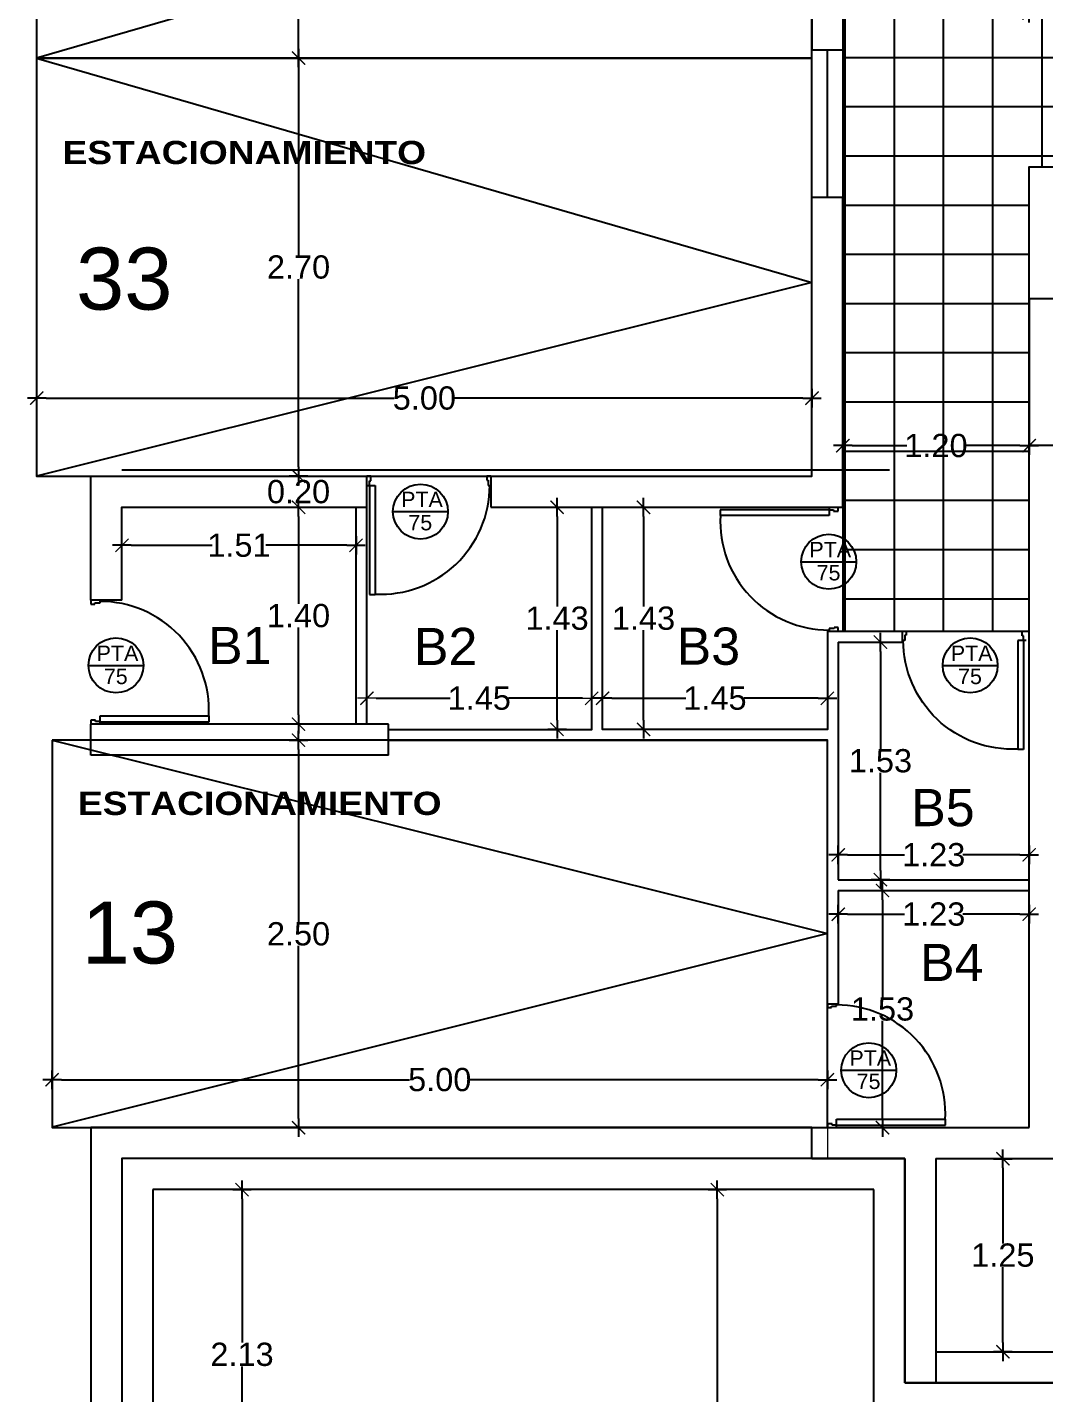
# Model space of a CAD drawing. Header units: millimetres. Extents: x 1217 to 2428, y 234 to 644.
# Drawn here: x 2358.17 to 2364.73, y 285.15 to 293.96 of the extents above; entities that cross this region are included whole.
import ezdxf

# ---------------------------------------------------------------- set-up
doc = ezdxf.new("R2010")
doc.units = ezdxf.units.MM
doc.layers.get('0').update_dxf_attribs({"lineweight": 5})
for name, color, linetype in [('0.1', 251, 'Continuous'), ('0.3', 6, 'Continuous'), ('A-DOORSYM', 1, 'Continuous'), ('COTAS', 252, 'Continuous'), ('COTAS INTERIORES', 3, 'Continuous'), ('hoja puerta', 2, 'Continuous'), ('Muebles', 8, 'Continuous'), ('MURO', 5, 'Continuous'), ('muros', 7, 'Continuous'), ('Pavimento', 8, 'Continuous'), ('SIMBOLOS', 2, 'Continuous'), ('Texto', 1, 'Continuous'), ('Textos', 2, 'Continuous')]:
    doc.layers.add(name, color=color, linetype=linetype)
doc.styles.add('DIM000', font='')
doc.styles.add('INTERARQ', font='arial.ttf')
doc.styles.add('ROMANS', font='arial.ttf', dxfattribs={"height": 22.5})
doc.styles.get("Standard").update_dxf_attribs({"font": 'arial.ttf'})
doc.styles.get('DIM000').set_extended_font_data('Arial Black')
doc.dimstyles.new('ESCALA_1-50', dxfattribs={"dimtxt": 0.15, "dimasz": 0.06, "dimexe": 0.18, "dimexo": 0.0625, "dimgap": 0, "dimtad": 0, "dimtih": 1, "dimtoh": 1, "dimzin": 0, "dimdsep": 46, "dimtxsty": 'INTERARQ', "dimblk": 'DIMTICK', "dimcen": 0, "dimse1": 1, "dimse2": 1, "dimclrd": 256, "dimclre": 1, "dimclrt": 2, "dimadec": 0, "dimazin": 0, "dimtfac": 4.5, "dimtofl": 0, "dimtmove": 2, "dimatfit": 3, "dimldrblk": 'DIMTICK', "dimfxl": 1, "dimtolj": 1, "dimtzin": 0, "dimarcsym": 0})

# ---------------------------------------------------------------- blocks, each defined once
blk = doc.blocks.new('Simple-A ras - 095 x 202mm_1-19-10_54')
at = {"layer": 'A-DOORSYM'}
blk.add_arc((0.368, 0.035), 0.834, 87.0334, 180, dxfattribs=at)
at = {"layer": 'hoja puerta'}
for p, q in [((0.411, 0.035), (0.411, 0.87)), ((0.456, 0.87), (0.411, 0.87)), ((0.456, 0.035), (0.456, 0.87)), ((-0.455, 0.035), (-0.475, 0.035)), ((-0.455, -0.004), (-0.455, 0.035)), ((0.456, 0.035), (0.411, 0.035)), ((0.455, 0.001), (0.445, 0.001)), ((0.445, 0.001), (0.445, -0.035)), ((0.455, 0.035), (0.455, 0.001)), ((0.475, 0.035), (0.455, 0.035)), ((-0.475, -0.035), (-0.445, -0.035)), ((-0.445, -0.004), (-0.455, -0.004)), ((-0.445, -0.035), (-0.445, -0.004)), ((0.445, -0.035), (0.475, -0.035))]:
    blk.add_line(p, q, dxfattribs=at)
blk = doc.blocks.new('DIMTICK')
at = {"color": 1}
for p, q in [((-1, 0), (1, 0)), ((0, 1), (0, -1))]:
    blk.add_line(p, q, dxfattribs=at)
at = {"color": 3, "const_width": 0.141}
blk.add_lwpolyline([(0.71, 0.71), (-0.71, -0.71)], dxfattribs=at)
blk = doc.blocks.new('*D973')
at = {"layer": 'COTAS INTERIORES', "lineweight": -2, "ltscale": 3, "transparency": 16777216}
for p, q in [((2358.2934, 294.4893), (2360.5387, 294.4893)), ((2363.1732, 294.4893), (2360.9279, 294.4893))]:
    blk.add_line(p, q, dxfattribs=at)
at = {"layer": 'Defpoints', "color": 0, "ltscale": 3, "transparency": 16777216}
for p in [(2363.2332, 294.4893), (2358.2334, 293.7669, 0), (2363.2332, 293.7669, 0)]:
    blk.add_point(p, dxfattribs=at)
at = {"layer": 'COTAS INTERIORES', "lineweight": -2, "ltscale": 3, "transparency": 16777216, "xscale": 0.06, "yscale": 0.06, "zscale": 0.06, "rotation": 180}
blk.add_blockref('DIMTICK', (2358.2334, 294.4893), dxfattribs=at)
at = {"layer": 'COTAS INTERIORES', "lineweight": -2, "ltscale": 3, "transparency": 16777216, "xscale": 0.06, "yscale": 0.06, "zscale": 0.06}
blk.add_blockref('DIMTICK', (2363.2332, 294.4893), dxfattribs=at)
at = {"layer": 'COTAS INTERIORES', "color": 2, "ltscale": 3, "transparency": 16777216, "insert": (2360.7333, 294.4893), "char_height": 0.15, "attachment_point": 5, "style": 'INTERARQ'}
blk.add_mtext('\\A1;5.00', dxfattribs=at)
blk = doc.blocks.new('*D856')
at = {"layer": 'COTAS INTERIORES', "lineweight": -2, "ltscale": 3, "transparency": 16777216}
for p, q in [((2359.9225, 293.7069), (2359.9225, 292.4941)), ((2359.9225, 291.1282), (2359.9225, 292.341))]:
    blk.add_line(p, q, dxfattribs=at)
at = {"layer": 'Defpoints', "color": 0, "ltscale": 3, "transparency": 16777216}
for p in [(2360.4219, 293.7669, 0), (2359.9225, 291.0682), (2360.4219, 291.0682, 0)]:
    blk.add_point(p, dxfattribs=at)
at = {"layer": 'COTAS INTERIORES', "lineweight": -2, "ltscale": 3, "transparency": 16777216, "xscale": 0.06, "yscale": 0.06, "zscale": 0.06}
for p, rotation in [((2359.9225, 293.7669), 90), ((2359.9225, 291.0682), 270)]:
    blk.add_blockref('DIMTICK', p, dxfattribs=dict(at, rotation=rotation))
at = {"layer": 'COTAS INTERIORES', "color": 2, "ltscale": 3, "transparency": 16777216, "insert": (2359.9225, 292.4176), "char_height": 0.15, "attachment_point": 5, "style": 'INTERARQ'}
blk.add_mtext('\\A1;2.70', dxfattribs=at)
blk = doc.blocks.new('*D977')
at = {"layer": 'COTAS INTERIORES', "lineweight": -2, "ltscale": 3, "transparency": 16777216}
for p, q in [((2363.4927, 291.2658), (2363.8461, 291.2658)), ((2364.5746, 291.2658), (2364.2211, 291.2658))]:
    blk.add_line(p, q, dxfattribs=at)
at = {"layer": 'Defpoints', "color": 0, "ltscale": 3, "transparency": 16777216}
for p in [(2364.6346, 291.2658), (2363.4327, 290.8682, 0), (2364.6346, 290.8429, 0)]:
    blk.add_point(p, dxfattribs=at)
at = {"layer": 'COTAS INTERIORES', "lineweight": -2, "ltscale": 3, "transparency": 16777216, "xscale": 0.06, "yscale": 0.06, "zscale": 0.06, "rotation": 180}
blk.add_blockref('DIMTICK', (2363.4327, 291.2658), dxfattribs=at)
at = {"layer": 'COTAS INTERIORES', "lineweight": -2, "ltscale": 3, "transparency": 16777216, "xscale": 0.06, "yscale": 0.06, "zscale": 0.06}
blk.add_blockref('DIMTICK', (2364.6346, 291.2658), dxfattribs=at)
at = {"layer": 'COTAS INTERIORES', "color": 2, "ltscale": 3, "transparency": 16777216, "insert": (2364.0336, 291.2658), "char_height": 0.15, "attachment_point": 5, "style": 'INTERARQ'}
blk.add_mtext('\\A1;1.20', dxfattribs=at)
blk = doc.blocks.new('*D859')
at = {"layer": 'COTAS INTERIORES', "lineweight": -2, "ltscale": 3, "transparency": 16777216}
for p, q in [((2359.9225, 289.3053), (2359.9225, 288.1919)), ((2359.9225, 286.9253), (2359.9225, 288.0387))]:
    blk.add_line(p, q, dxfattribs=at)
at = {"layer": 'Defpoints', "color": 0, "ltscale": 3, "transparency": 16777216}
for p in [(2360.5028, 289.3653, 0), (2359.9225, 286.8653), (2360.5217, 286.8653, 0)]:
    blk.add_point(p, dxfattribs=at)
at = {"layer": 'COTAS INTERIORES', "lineweight": -2, "ltscale": 3, "transparency": 16777216, "xscale": 0.06, "yscale": 0.06, "zscale": 0.06}
for p, rotation in [((2359.9225, 289.3653), 90), ((2359.9225, 286.8653), 270)]:
    blk.add_blockref('DIMTICK', p, dxfattribs=dict(at, rotation=rotation))
at = {"layer": 'COTAS INTERIORES', "color": 2, "ltscale": 3, "transparency": 16777216, "insert": (2359.9225, 288.1153), "char_height": 0.15, "attachment_point": 5, "style": 'INTERARQ'}
blk.add_mtext('\\A1;2.50', dxfattribs=at)
blk = doc.blocks.new('*D980')
at = {"layer": 'COTAS INTERIORES', "lineweight": -2, "ltscale": 3, "transparency": 16777216}
for p, q in [((2358.3932, 287.1748), (2360.6387, 287.1748)), ((2363.2732, 287.1748), (2361.0278, 287.1748))]:
    blk.add_line(p, q, dxfattribs=at)
at = {"layer": 'Defpoints', "color": 0, "ltscale": 3, "transparency": 16777216}
for p in [(2363.3332, 287.1748), (2363.3332, 286.878, 0), (2358.3332, 286.8653, 0)]:
    blk.add_point(p, dxfattribs=at)
at = {"layer": 'COTAS INTERIORES', "lineweight": -2, "ltscale": 3, "transparency": 16777216, "xscale": 0.06, "yscale": 0.06, "zscale": 0.06, "rotation": 180}
blk.add_blockref('DIMTICK', (2358.3332, 287.1748), dxfattribs=at)
at = {"layer": 'COTAS INTERIORES', "lineweight": -2, "ltscale": 3, "transparency": 16777216, "xscale": 0.06, "yscale": 0.06, "zscale": 0.06}
blk.add_blockref('DIMTICK', (2363.3332, 287.1748), dxfattribs=at)
at = {"layer": 'COTAS INTERIORES', "color": 2, "ltscale": 3, "transparency": 16777216, "insert": (2360.8332, 287.1748), "char_height": 0.15, "attachment_point": 5, "style": 'INTERARQ'}
blk.add_mtext('\\A1;5.00', dxfattribs=at)
blk = doc.blocks.new('*D874')
at = {"layer": 'COTAS INTERIORES', "lineweight": -2, "ltscale": 3, "transparency": 16777216}
for p, q in [((2359.9225, 296.4057, 0), (2359.9225, 295.1929, 0)), ((2359.9225, 293.8269, 0), (2359.9225, 295.0397, 0))]:
    blk.add_line(p, q, dxfattribs=at)
at = {"layer": 'Defpoints', "color": 0, "ltscale": 3, "transparency": 16777216}
for p in [(2360.4219, 296.4657, 0), (2359.9225, 293.7669, 0), (2360.4219, 293.7669, 0)]:
    blk.add_point(p, dxfattribs=at)
at = {"layer": 'COTAS INTERIORES', "lineweight": -2, "ltscale": 3, "transparency": 16777216, "xscale": 0.06, "yscale": 0.06, "zscale": 0.06}
for p, rotation in [((2359.9225, 296.4657, 0), 90), ((2359.9225, 293.7669, 0), 270)]:
    blk.add_blockref('DIMTICK', p, dxfattribs=dict(at, rotation=rotation))
at = {"layer": 'COTAS INTERIORES', "color": 2, "ltscale": 3, "transparency": 16777216, "insert": (2359.9225, 295.1163, 0), "char_height": 0.15, "attachment_point": 5, "style": 'INTERARQ'}
blk.add_mtext('\\A1;2.70', dxfattribs=at)
blk = doc.blocks.new('*D996')
at = {"layer": 'COTAS INTERIORES', "lineweight": -2, "ltscale": 3, "transparency": 16777216}
for p, q in [((2358.8437, 290.6227), (2359.3652, 290.6227)), ((2360.2332, 290.6227), (2359.7117, 290.6227))]:
    blk.add_line(p, q, dxfattribs=at)
at = {"layer": 'Defpoints', "color": 0, "ltscale": 3, "transparency": 16777216}
for p in [(2358.7837, 290.7414, 0), (2360.2932, 290.7414, 0), (2360.2932, 290.6227)]:
    blk.add_point(p, dxfattribs=at)
at = {"layer": 'COTAS INTERIORES', "lineweight": -2, "ltscale": 3, "transparency": 16777216, "xscale": 0.06, "yscale": 0.06, "zscale": 0.06, "rotation": 180}
blk.add_blockref('DIMTICK', (2358.7837, 290.6227), dxfattribs=at)
at = {"layer": 'COTAS INTERIORES', "lineweight": -2, "ltscale": 3, "transparency": 16777216, "xscale": 0.06, "yscale": 0.06, "zscale": 0.06}
blk.add_blockref('DIMTICK', (2360.2932, 290.6227), dxfattribs=at)
at = {"layer": 'COTAS INTERIORES', "color": 2, "ltscale": 3, "transparency": 16777216, "insert": (2359.5384, 290.6227), "char_height": 0.15, "attachment_point": 5, "style": 'INTERARQ'}
blk.add_mtext('\\A1;1.51', dxfattribs=at)
blk = doc.blocks.new('*D997')
at = {"layer": 'COTAS INTERIORES', "lineweight": -2, "ltscale": 3, "transparency": 16777216}
for p, q in [((2359.9225, 290.8082), (2359.9225, 290.245)), ((2359.9225, 289.5286), (2359.9225, 290.0918))]:
    blk.add_line(p, q, dxfattribs=at)
at = {"layer": 'Defpoints', "color": 0, "ltscale": 3, "transparency": 16777216}
for p in [(2359.9225, 290.8682), (2360.1286, 290.8682, 0), (2360.1286, 289.4686, 0)]:
    blk.add_point(p, dxfattribs=at)
at = {"layer": 'COTAS INTERIORES', "lineweight": -2, "ltscale": 3, "transparency": 16777216, "xscale": 0.06, "yscale": 0.06, "zscale": 0.06}
for p, rotation in [((2359.9225, 290.8682), 90), ((2359.9225, 289.4686), 270)]:
    blk.add_blockref('DIMTICK', p, dxfattribs=dict(at, rotation=rotation))
at = {"layer": 'COTAS INTERIORES', "color": 2, "ltscale": 3, "transparency": 16777216, "insert": (2359.9225, 290.1684), "char_height": 0.15, "attachment_point": 5, "style": 'INTERARQ'}
blk.add_mtext('\\A1;1.40', dxfattribs=at)
blk = doc.blocks.new('*D998')
at = {"layer": 'COTAS INTERIORES', "lineweight": -2, "ltscale": 3, "transparency": 16777216}
for p, q in [((2361.5899, 290.8082), (2361.5899, 290.2284)), ((2361.5899, 289.4953), (2361.5899, 290.0751))]:
    blk.add_line(p, q, dxfattribs=at)
at = {"layer": 'Defpoints', "color": 0, "ltscale": 3, "transparency": 16777216}
for p in [(2361.5899, 290.8682), (2361.6616, 290.8682, 0), (2361.6616, 289.4353, 0)]:
    blk.add_point(p, dxfattribs=at)
at = {"layer": 'COTAS INTERIORES', "lineweight": -2, "ltscale": 3, "transparency": 16777216, "xscale": 0.06, "yscale": 0.06, "zscale": 0.06}
for p, rotation in [((2361.5899, 290.8682), 90), ((2361.5899, 289.4353), 270)]:
    blk.add_blockref('DIMTICK', p, dxfattribs=dict(at, rotation=rotation))
at = {"layer": 'COTAS INTERIORES', "color": 2, "ltscale": 3, "transparency": 16777216, "insert": (2361.5899, 290.1517), "char_height": 0.15, "attachment_point": 5, "style": 'INTERARQ'}
blk.add_mtext('\\A1;1.43', dxfattribs=at)
blk = doc.blocks.new('*D999')
at = {"layer": 'COTAS INTERIORES', "lineweight": -2, "ltscale": 3, "transparency": 16777216}
for p, q in [((2362.1475, 290.8082), (2362.1475, 290.2284)), ((2362.1475, 289.4953), (2362.1475, 290.0751))]:
    blk.add_line(p, q, dxfattribs=at)
at = {"layer": 'Defpoints', "color": 0, "ltscale": 3, "transparency": 16777216}
for p in [(2362.1144, 290.8682, 0), (2362.1144, 289.4353, 0), (2362.1475, 289.4353)]:
    blk.add_point(p, dxfattribs=at)
at = {"layer": 'COTAS INTERIORES', "lineweight": -2, "ltscale": 3, "transparency": 16777216, "xscale": 0.06, "yscale": 0.06, "zscale": 0.06}
for p, rotation in [((2362.1475, 290.8682), 90), ((2362.1475, 289.4353), 270)]:
    blk.add_blockref('DIMTICK', p, dxfattribs=dict(at, rotation=rotation))
at = {"layer": 'COTAS INTERIORES', "color": 2, "ltscale": 3, "transparency": 16777216, "insert": (2362.1475, 290.1517), "char_height": 0.15, "attachment_point": 5, "style": 'INTERARQ'}
blk.add_mtext('\\A1;1.43', dxfattribs=at)
blk = doc.blocks.new('*D1000')
at = {"layer": 'COTAS INTERIORES', "lineweight": -2, "ltscale": 3, "transparency": 16777216}
for p, q in [((2361.9432, 289.6359), (2362.4199, 289.6359)), ((2363.2732, 289.6359), (2362.7965, 289.6359))]:
    blk.add_line(p, q, dxfattribs=at)
at = {"layer": 'Defpoints', "color": 0, "ltscale": 3, "transparency": 16777216}
for p in [(2363.3332, 289.9707, 0), (2361.8832, 289.6359), (2361.8832, 289.4353, 0)]:
    blk.add_point(p, dxfattribs=at)
at = {"layer": 'COTAS INTERIORES', "lineweight": -2, "ltscale": 3, "transparency": 16777216, "xscale": 0.06, "yscale": 0.06, "zscale": 0.06, "rotation": 180}
blk.add_blockref('DIMTICK', (2361.8832, 289.6359), dxfattribs=at)
at = {"layer": 'COTAS INTERIORES', "lineweight": -2, "ltscale": 3, "transparency": 16777216, "xscale": 0.06, "yscale": 0.06, "zscale": 0.06}
blk.add_blockref('DIMTICK', (2363.3332, 289.6359), dxfattribs=at)
at = {"layer": 'COTAS INTERIORES', "color": 2, "ltscale": 3, "transparency": 16777216, "insert": (2362.6082, 289.6359), "char_height": 0.15, "attachment_point": 5, "style": 'INTERARQ'}
blk.add_mtext('\\A1;1.45', dxfattribs=at)
blk = doc.blocks.new('*D1001')
at = {"layer": 'COTAS INTERIORES', "lineweight": -2, "ltscale": 3, "transparency": 16777216}
for p, q in [((2363.6754, 289.9383), (2363.6754, 289.3085)), ((2363.6754, 288.5253), (2363.6754, 289.1552))]:
    blk.add_line(p, q, dxfattribs=at)
at = {"layer": 'Defpoints', "color": 0, "ltscale": 3, "transparency": 16777216}
for p in [(2363.6893, 289.9983, 0), (2363.6754, 288.4653), (2363.6893, 288.4653, 0)]:
    blk.add_point(p, dxfattribs=at)
at = {"layer": 'COTAS INTERIORES', "lineweight": -2, "ltscale": 3, "transparency": 16777216, "xscale": 0.06, "yscale": 0.06, "zscale": 0.06}
for p, rotation in [((2363.6754, 289.9983), 90), ((2363.6754, 288.4653), 270)]:
    blk.add_blockref('DIMTICK', p, dxfattribs=dict(at, rotation=rotation))
at = {"layer": 'COTAS INTERIORES', "color": 2, "ltscale": 3, "transparency": 16777216, "insert": (2363.6754, 289.2318), "char_height": 0.15, "attachment_point": 5, "style": 'INTERARQ'}
blk.add_mtext('\\A1;1.53', dxfattribs=at)
blk = doc.blocks.new('*D1002')
at = {"layer": 'COTAS INTERIORES', "lineweight": -2, "ltscale": 3, "transparency": 16777216}
for p, q in [((2363.4632, 288.6256), (2363.8312, 288.6256)), ((2364.5746, 288.6256), (2364.2067, 288.6256))]:
    blk.add_line(p, q, dxfattribs=at)
at = {"layer": 'Defpoints', "color": 0, "ltscale": 3, "transparency": 16777216}
for p in [(2363.4032, 289.2984, 0), (2364.6346, 289.2429, 0), (2364.6346, 288.6256)]:
    blk.add_point(p, dxfattribs=at)
at = {"layer": 'COTAS INTERIORES', "lineweight": -2, "ltscale": 3, "transparency": 16777216, "xscale": 0.06, "yscale": 0.06, "zscale": 0.06, "rotation": 180}
blk.add_blockref('DIMTICK', (2363.4032, 288.6256), dxfattribs=at)
at = {"layer": 'COTAS INTERIORES', "lineweight": -2, "ltscale": 3, "transparency": 16777216, "xscale": 0.06, "yscale": 0.06, "zscale": 0.06}
blk.add_blockref('DIMTICK', (2364.6346, 288.6256), dxfattribs=at)
at = {"layer": 'COTAS INTERIORES', "color": 2, "ltscale": 3, "transparency": 16777216, "insert": (2364.0189, 288.6256), "char_height": 0.15, "attachment_point": 5, "style": 'INTERARQ'}
blk.add_mtext('\\A1;1.23', dxfattribs=at)
blk = doc.blocks.new('*D1003')
at = {"layer": 'COTAS INTERIORES', "lineweight": -2, "ltscale": 3, "transparency": 16777216}
for p, q in [((2363.4632, 288.2427), (2363.8312, 288.2427)), ((2364.5746, 288.2427), (2364.2067, 288.2427))]:
    blk.add_line(p, q, dxfattribs=at)
at = {"layer": 'Defpoints', "color": 0, "ltscale": 3, "transparency": 16777216}
for p in [(2364.6346, 288.2427), (2363.4032, 288.1594, 0), (2364.6346, 288.0485, 0)]:
    blk.add_point(p, dxfattribs=at)
at = {"layer": 'COTAS INTERIORES', "lineweight": -2, "ltscale": 3, "transparency": 16777216, "xscale": 0.06, "yscale": 0.06, "zscale": 0.06, "rotation": 180}
blk.add_blockref('DIMTICK', (2363.4032, 288.2427), dxfattribs=at)
at = {"layer": 'COTAS INTERIORES', "lineweight": -2, "ltscale": 3, "transparency": 16777216, "xscale": 0.06, "yscale": 0.06, "zscale": 0.06}
blk.add_blockref('DIMTICK', (2364.6346, 288.2427), dxfattribs=at)
at = {"layer": 'COTAS INTERIORES', "color": 2, "ltscale": 3, "transparency": 16777216, "insert": (2364.0189, 288.2427), "char_height": 0.15, "attachment_point": 5, "style": 'INTERARQ'}
blk.add_mtext('\\A1;1.23', dxfattribs=at)
blk = doc.blocks.new('*D1004')
at = {"layer": 'COTAS INTERIORES', "lineweight": -2, "ltscale": 3, "transparency": 16777216}
for p, q in [((2363.6887, 288.3353), (2363.6887, 287.707)), ((2363.6887, 286.9253), (2363.6887, 287.5537))]:
    blk.add_line(p, q, dxfattribs=at)
at = {"layer": 'Defpoints', "color": 0, "ltscale": 3, "transparency": 16777216}
for p in [(2363.6761, 288.3953, 0), (2363.6887, 286.8653), (2364.1971, 286.8653, 0)]:
    blk.add_point(p, dxfattribs=at)
at = {"layer": 'COTAS INTERIORES', "lineweight": -2, "ltscale": 3, "transparency": 16777216, "xscale": 0.06, "yscale": 0.06, "zscale": 0.06}
for p, rotation in [((2363.6887, 288.3953), 90), ((2363.6887, 286.8653), 270)]:
    blk.add_blockref('DIMTICK', p, dxfattribs=dict(at, rotation=rotation))
at = {"layer": 'COTAS INTERIORES', "color": 2, "ltscale": 3, "transparency": 16777216, "insert": (2363.6887, 287.6303), "char_height": 0.15, "attachment_point": 5, "style": 'INTERARQ'}
blk.add_mtext('\\A1;1.53', dxfattribs=at)
blk = doc.blocks.new('*D880')
at = {"layer": 'COTAS INTERIORES', "lineweight": -2, "ltscale": 3, "transparency": 16777216}
for p, q in [((2362.6234, 286.4053), (2362.6234, 284.2733)), ((2362.6234, 281.9887), (2362.6234, 284.1207))]:
    blk.add_line(p, q, dxfattribs=at)
at = {"layer": 'Defpoints', "color": 0, "ltscale": 3, "transparency": 16777216}
for p in [(2361.9851, 286.4653, 0), (2361.9851, 281.9287, 0), (2362.6234, 281.9287)]:
    blk.add_point(p, dxfattribs=at)
at = {"layer": 'COTAS INTERIORES', "lineweight": -2, "ltscale": 3, "transparency": 16777216, "xscale": 0.06, "yscale": 0.06, "zscale": 0.06}
for p, rotation in [((2362.6234, 286.4653), 90), ((2362.6234, 281.9287), 270)]:
    blk.add_blockref('DIMTICK', p, dxfattribs=dict(at, rotation=rotation))
at = {"layer": 'COTAS INTERIORES', "color": 2, "ltscale": 3, "transparency": 16777216, "insert": (2362.6234, 284.197), "char_height": 0.15, "attachment_point": 5, "style": 'INTERARQ'}
blk.add_mtext('\\A1;4.54', dxfattribs=at)
blk = doc.blocks.new('*D881')
at = {"layer": 'COTAS INTERIORES', "lineweight": -2, "ltscale": 3, "transparency": 16777216}
for p, q in [((2359.5579, 286.4053), (2359.5579, 285.4786)), ((2359.5579, 284.3986), (2359.5579, 285.3253))]:
    blk.add_line(p, q, dxfattribs=at)
at = {"layer": 'Defpoints', "color": 0, "ltscale": 3, "transparency": 16777216}
for p in [(2359.5579, 286.4653), (2359.7387, 286.4653, 0), (2360.4937, 284.3386, 0)]:
    blk.add_point(p, dxfattribs=at)
at = {"layer": 'COTAS INTERIORES', "lineweight": -2, "ltscale": 3, "transparency": 16777216, "xscale": 0.06, "yscale": 0.06, "zscale": 0.06}
for p, rotation in [((2359.5579, 286.4653), 90), ((2359.5579, 284.3386), 270)]:
    blk.add_blockref('DIMTICK', p, dxfattribs=dict(at, rotation=rotation))
at = {"layer": 'COTAS INTERIORES', "color": 2, "ltscale": 3, "transparency": 16777216, "insert": (2359.5579, 285.402), "char_height": 0.15, "attachment_point": 5, "style": 'INTERARQ'}
blk.add_mtext('\\A1;2.13', dxfattribs=at)
blk = doc.blocks.new('*D1010')
at = {"layer": 'COTAS INTERIORES', "lineweight": -2, "ltscale": 3, "transparency": 16777216}
for p, q in [((2364.6946, 294.0571), (2367.7189, 294.0571)), ((2371.1336, 294.0571), (2368.1093, 294.0571))]:
    blk.add_line(p, q, dxfattribs=at)
at = {"layer": 'Defpoints', "color": 0, "ltscale": 3, "transparency": 16777216}
for p in [(2371.1936, 294.0571), (2371.1936, 293.6658, 0), (2364.6346, 293.0658, 0)]:
    blk.add_point(p, dxfattribs=at)
at = {"layer": 'COTAS INTERIORES', "lineweight": -2, "ltscale": 3, "transparency": 16777216, "xscale": 0.06, "yscale": 0.06, "zscale": 0.06, "rotation": 180}
blk.add_blockref('DIMTICK', (2364.6346, 294.0571), dxfattribs=at)
at = {"layer": 'COTAS INTERIORES', "lineweight": -2, "ltscale": 3, "transparency": 16777216, "xscale": 0.06, "yscale": 0.06, "zscale": 0.06}
blk.add_blockref('DIMTICK', (2371.1936, 294.0571), dxfattribs=at)
at = {"layer": 'COTAS INTERIORES', "color": 2, "ltscale": 3, "transparency": 16777216, "insert": (2367.9141, 294.0571), "char_height": 0.15, "attachment_point": 5, "style": 'INTERARQ'}
blk.add_mtext('\\A1;6.56', dxfattribs=at)
blk = doc.blocks.new('*D888')
at = {"layer": 'COTAS INTERIORES', "lineweight": -2, "ltscale": 3, "transparency": 16777216}
for p, q in [((2358.294, 291.5723), (2360.5394, 291.5723)), ((2363.1739, 291.5723), (2360.9285, 291.5723))]:
    blk.add_line(p, q, dxfattribs=at)
at = {"layer": 'Defpoints', "color": 0, "ltscale": 3, "transparency": 16777216}
for p in [(2363.2339, 291.5723), (2358.234, 290.8499, 0), (2363.2339, 290.8499, 0)]:
    blk.add_point(p, dxfattribs=at)
at = {"layer": 'COTAS INTERIORES', "lineweight": -2, "ltscale": 3, "transparency": 16777216, "xscale": 0.06, "yscale": 0.06, "zscale": 0.06, "rotation": 180}
blk.add_blockref('DIMTICK', (2358.234, 291.5723), dxfattribs=at)
at = {"layer": 'COTAS INTERIORES', "lineweight": -2, "ltscale": 3, "transparency": 16777216, "xscale": 0.06, "yscale": 0.06, "zscale": 0.06}
blk.add_blockref('DIMTICK', (2363.2339, 291.5723), dxfattribs=at)
at = {"layer": 'COTAS INTERIORES', "color": 2, "ltscale": 3, "transparency": 16777216, "insert": (2360.7339, 291.5723), "char_height": 0.15, "attachment_point": 5, "style": 'INTERARQ'}
blk.add_mtext('\\A1;5.00', dxfattribs=at)
blk = doc.blocks.new('*D1016')
at = {"layer": 'COTAS INTERIORES', "lineweight": -2, "ltscale": 3, "transparency": 16777216}
for p, q in [((2364.4653, 286.6053), (2364.4653, 286.1187)), ((2364.4653, 285.479), (2364.4653, 285.9656))]:
    blk.add_line(p, q, dxfattribs=at)
at = {"layer": 'Defpoints', "color": 0, "ltscale": 3, "transparency": 16777216}
for p in [(2364.8346, 286.6653, 0), (2364.4653, 285.419), (2364.8346, 285.419, 0)]:
    blk.add_point(p, dxfattribs=at)
at = {"layer": 'COTAS INTERIORES', "lineweight": -2, "ltscale": 3, "transparency": 16777216, "xscale": 0.06, "yscale": 0.06, "zscale": 0.06}
for p, rotation in [((2364.4653, 286.6653), 90), ((2364.4653, 285.419), 270)]:
    blk.add_blockref('DIMTICK', p, dxfattribs=dict(at, rotation=rotation))
at = {"layer": 'COTAS INTERIORES', "color": 2, "ltscale": 3, "transparency": 16777216, "insert": (2364.4653, 286.0422), "char_height": 0.15, "attachment_point": 5, "style": 'INTERARQ'}
blk.add_mtext('\\A1;1.25', dxfattribs=at)
blk = doc.blocks.new('*D1027')
at = {"layer": 'COTAS INTERIORES', "lineweight": -2, "ltscale": 3, "transparency": 16777216}
for p, q in [((2359.9225, 291.1282), (2359.9225, 291.1882)), ((2359.9225, 290.8082), (2359.9225, 290.7482))]:
    blk.add_line(p, q, dxfattribs=at)
at = {"layer": 'Defpoints', "color": 0, "ltscale": 3, "transparency": 16777216}
for p in [(2359.9225, 291.0682), (2360.1592, 291.0682, 0), (2360.1286, 290.8682, 0)]:
    blk.add_point(p, dxfattribs=at)
at = {"layer": 'COTAS INTERIORES', "lineweight": -2, "ltscale": 3, "transparency": 16777216, "xscale": 0.06, "yscale": 0.06, "zscale": 0.06}
for p, rotation in [((2359.9225, 291.0682), 270), ((2359.9225, 290.8682), 90)]:
    blk.add_blockref('DIMTICK', p, dxfattribs=dict(at, rotation=rotation))
at = {"layer": 'COTAS INTERIORES', "color": 2, "ltscale": 3, "transparency": 16777216, "insert": (2359.9225, 290.9682), "char_height": 0.15, "attachment_point": 5, "style": 'INTERARQ'}
blk.add_mtext('\\A1;0.20', dxfattribs=at)
blk = doc.blocks.new('*D1070')
at = {"lineweight": -2, "ltscale": 3, "transparency": 16777216}
for p, q in [((2360.4232, 289.6359), (2360.8999, 289.6359)), ((2361.7532, 289.6359), (2361.2765, 289.6359))]:
    blk.add_line(p, q, dxfattribs=at)
at = {"layer": 'Defpoints', "color": 0, "ltscale": 3, "transparency": 16777216}
for p in [(2360.3632, 289.6359, 0), (2360.3632, 289.6359), (2361.8132, 289.6359)]:
    blk.add_point(p, dxfattribs=at)
at = {"lineweight": -2, "ltscale": 3, "transparency": 16777216, "xscale": 0.06, "yscale": 0.06, "zscale": 0.06, "rotation": 180}
blk.add_blockref('DIMTICK', (2360.3632, 289.6359), dxfattribs=at)
at = {"lineweight": -2, "ltscale": 3, "transparency": 16777216, "xscale": 0.06, "yscale": 0.06, "zscale": 0.06}
blk.add_blockref('DIMTICK', (2361.8132, 289.6359), dxfattribs=at)
at = {"color": 2, "ltscale": 3, "transparency": 16777216, "insert": (2361.0882, 289.6359), "char_height": 0.15, "attachment_point": 5, "style": 'INTERARQ'}
blk.add_mtext('\\A1;1.45', dxfattribs=at)

msp = doc.modelspace()

# ---------------------------------------------------------------- hatches: boundary and pattern name
at = {"layer": 'COTAS', "ltscale": 3}
h = msp.add_hatch(dxfattribs=at)
h.set_pattern_fill('NET', color=256, scale=0.1)
h.set_pattern_definition([(0, (1166.47292, 65.17067), (0, 0.3175), []), (90, (1166.47292, 65.17067), (-0.3175, 2e-17), [])])
edge = h.paths.add_edge_path()
edge.add_line((2363.43267, 290.86817), (2363.43267, 290.06832))
edge.add_line((2363.43267, 290.06832), (2364.63462, 290.06832))
edge.add_line((2364.63462, 290.06832), (2364.63462, 293.06576))
edge.add_line((2364.63462, 293.06576), (2370.99361, 293.06576))
edge.add_line((2370.99361, 293.06576), (2370.99462, 295.49572))
edge.add_line((2370.99462, 295.49572), (2370.04462, 295.49572))
edge.add_line((2370.04462, 295.49572), (2370.04406, 295.46572))
edge.add_line((2370.04406, 295.46572), (2369.79462, 295.46572))
edge.add_line((2369.79462, 295.46572), (2369.79461, 296.31572))
edge.add_line((2369.79461, 296.31572), (2368.87462, 296.31572))
edge.add_line((2368.87462, 296.31572), (2368.87462, 295.06572))
edge.add_line((2368.87462, 295.06572), (2368.67462, 295.06572))
edge.add_line((2368.67462, 295.06572), (2368.67462, 295.11572))
edge.add_line((2368.67462, 295.11572), (2364.83462, 295.11571))
edge.add_line((2364.83462, 295.11571), (2364.83462, 295.06572))
edge.add_line((2364.83462, 295.06572), (2364.63462, 295.06572))
edge.add_line((2364.63462, 295.06572), (2364.63462, 300.26244))
edge.add_line((2364.63462, 300.26244), (2363.43269, 300.26244))
edge.add_line((2363.43269, 300.26244), (2363.43268, 290.86817))

# ---------------------------------------------------------------- linework, layer by layer
at = {"ltscale": 3}
for p, q in [((2360.29323, 290.86818, 0), (2360.36323, 290.86818, 0)), ((2360.36323, 290.86818, 0), (2360.32823, 290.86818, 0)), ((2363.33323, 286.86532, 0), (2363.33323, 286.66532, 0))]:
    msp.add_line(p, q, dxfattribs=at)
at = {"ltscale": 3, "elevation": 0}
msp.add_lwpolyline([(2358.58365, 289.46858), (2360.50281, 289.46858), (2360.50281, 289.26862), (2358.58365, 289.26862)], close=True, dxfattribs=at)
at = {"layer": '0.1', "ltscale": 3}
msp.add_line((2358.78365, 291.10878, 0), (2363.73365, 291.10878, 0), dxfattribs=at)
at = {"layer": '0.3'}
for p, q in [((2363.33323, 290.06832, 0), (2363.81516, 290.06832, 0)), ((2363.40323, 289.99832, 0), (2363.81516, 289.99832, 0)), ((2363.40323, 289.99832, 0), (2363.40323, 288.46532, 0)), ((2360.50281, 289.36532, 0), (2363.33323, 289.36532, 0)), ((2363.40323, 288.39532, 0), (2363.40323, 287.66518, 0))]:
    msp.add_line(p, q, dxfattribs=at)
at = {"layer": '0.3', "elevation": 0}
for points in [[(2360.29323, 289.46862), (2360.29323, 290.86818)], [(2360.36323, 289.46862), (2360.36323, 290.86818)], [(2360.50281, 289.43532), (2361.81323, 289.43532), (2361.81323, 290.86817)], [(2363.33323, 290.06832), (2363.33323, 289.43532), (2361.88323, 289.43532), (2361.88323, 290.86817)], [(2363.81516, 290.06832), (2363.81516, 289.99832)], [(2363.40323, 288.46532), (2364.6346, 288.46533)], [(2363.40323, 288.39532), (2364.6346, 288.39533)], [(2363.33323, 287.66518), (2363.40323, 287.66518)]]:
    msp.add_lwpolyline(points, dxfattribs=at)
at = {"layer": 'COTAS', "ltscale": 3, "elevation": 0}
msp.add_lwpolyline([(2363.43267, 290.86817), (2363.43267, 290.06832), (2364.63462, 290.06832), (2364.63462, 293.06576), (2370.99361, 293.06576), (2370.99462, 295.49572), (2370.04462, 295.49572), (2370.04406, 295.46572), (2369.79462, 295.46572), (2369.79462, 295.46572), (2369.79461, 296.31572), (2368.87462, 296.31572), (2368.87462, 295.06572), (2368.67462, 295.06572), (2368.67462, 295.11572), (2364.83462, 295.11571), (2364.83462, 295.06572), (2364.63462, 295.06572), (2364.63462, 300.26244), (2363.43269, 300.26244), (2363.43268, 290.86817)], dxfattribs=at)
at = {"layer": 'MURO', "color": 5}
for p, q in [((2364.63461, 286.86533, 0), (2364.63462, 291.26575, 0)), ((2363.23266, 286.66532, 0), (2358.78365, 286.66532, 0)), ((2358.78365, 286.66532, 0), (2358.78365, 284.13863, 0)), ((2363.83364, 286.66532, 0), (2363.23266, 286.66532, 0)), ((2363.83364, 285.21899, 0), (2363.83364, 286.66532, 0)), ((2364.03364, 286.66532, 0), (2364.83462, 286.66532, 0)), ((2364.03364, 286.66532, 0), (2364.03364, 285.21899, 0)), ((2372.17962, 285.21899, 0), (2363.83364, 285.21899, 0))]:
    msp.add_line(p, q, dxfattribs=at)
at = {"layer": 'MURO', "color": 2, "ltscale": 3}
for p, q in [((2363.23266, 286.46532, 0), (2358.98365, 286.46532, 0)), ((2358.98365, 286.46532, 0), (2358.98365, 284.33863, 0)), ((2363.63364, 286.46532, 0), (2363.23266, 286.46532, 0)), ((2363.63364, 285.01899, 0), (2363.63364, 286.46532, 0))]:
    msp.add_line(p, q, dxfattribs=at)
at = {"layer": 'MURO', "color": 1, "ltscale": 3, "elevation": 0}
for points in [[(2358.23338, 296.46572), (2358.23338, 293.76695), (2363.2332, 293.76695), (2363.23338, 296.46572), (2358.23338, 296.46572)], [(2358.23338, 293.76695), (2358.23338, 291.06817), (2363.23338, 291.06817), (2363.2332, 293.76695), (2358.23338, 293.76695)], [(2358.33323, 289.36532), (2358.33323, 286.86532), (2363.33323, 286.86532), (2363.33323, 289.36532), (2358.33323, 289.36532)]]:
    msp.add_lwpolyline(points, dxfattribs=at)
at = {"layer": 'MURO', "color": 5, "elevation": 0}
for points in [[(2363.2332, 292.86904), (2363.2332, 293.81904)], [(2363.3332, 292.86904), (2363.3332, 293.81904)], [(2364.63462, 292.21575), (2364.63462, 291.26575)], [(2363.23266, 286.86532), (2358.58365, 286.86532), (2358.58365, 284.13863)], [(2363.23266, 286.66532), (2363.23266, 286.86532), (2364.63461, 286.86533)], [(2363.23266, 286.66532), (2358.78365, 286.66532), (2358.78365, 284.29863)], [(2364.03364, 285.41899), (2369.49362, 285.41899)], [(2364.03364, 285.21899), (2372.17962, 285.21899)]]:
    msp.add_lwpolyline(points, dxfattribs=at)
at = {"layer": 'muros'}
for p, q in [((2363.43271, 299.31244, 0), (2363.43271, 293.81904, 0)), ((2363.23271, 296.46572, 0), (2363.23271, 293.81904, 0)), ((2363.23271, 293.81904, 0), (2363.43271, 293.81904, 0)), ((2363.23338, 291.06817, 0), (2363.2332, 292.86904, 0)), ((2363.2332, 292.86904, 0), (2363.43269, 292.86904, 0)), ((2358.78366, 290.26848, 0), (2358.58366, 290.26848, 0)), ((2363.23266, 286.66532, 0), (2363.83364, 286.66532, 0)), ((2363.83364, 286.66532, 0), (2363.83364, 285.21899, 0))]:
    msp.add_line(p, q, dxfattribs=at)
at = {"layer": 'muros', "elevation": 0}
for points in [[(2364.63462, 292.21575), (2364.63462, 293.06576), (2370.99361, 293.06576)], [(2361.16308, 290.86818), (2363.43267, 290.86817), (2363.43269, 292.86904)], [(2364.63462, 292.21575), (2364.83462, 292.21575), (2364.83462, 292.86576), (2371.19361, 292.86576)], [(2364.83462, 291.26575), (2364.63462, 291.26575)], [(2358.58366, 290.26848), (2358.58366, 291.06817), (2360.36323, 291.06817)], [(2361.16308, 291.06817), (2363.23338, 291.06817)], [(2358.78366, 290.26848), (2358.78366, 290.86818), (2360.36323, 290.86818)], [(2358.58367, 289.26863), (2358.58367, 289.46863)], [(2360.50281, 289.46862), (2358.58367, 289.46862)], [(2360.50281, 289.26862), (2360.50281, 289.46862)], [(2360.50281, 289.26862), (2358.58367, 289.26862)], [(2363.83364, 285.21899), (2364.03364, 285.21899)]]:
    msp.add_lwpolyline(points, dxfattribs=at)
at = {"layer": 'muros', "ltscale": 3, "elevation": 0}
for points in [[(2360.36323, 290.86818), (2360.36323, 291.06817)], [(2361.16308, 291.06817), (2361.16308, 290.86818)]]:
    msp.add_lwpolyline(points, dxfattribs=at)
at = {"layer": 'Pavimento', "color": 251, "ltscale": 3, "elevation": 0}
for points in [[(2358.23338, 296.46572), (2363.23338, 295.21572), (2358.23338, 293.76695)], [(2358.23338, 293.76695), (2363.23338, 292.31817), (2358.23338, 291.06817)], [(2358.33323, 289.36532), (2363.33323, 288.11863), (2358.33323, 286.86863)]]:
    msp.add_lwpolyline(points, dxfattribs=at)
at = {"layer": 'SIMBOLOS', "color": 1, "linetype": 'Continuous'}
for p, q in [((2360.53169, 290.84033), (2360.88634, 290.84033)), ((2363.16483, 290.51693), (2363.51948, 290.51693)), ((2358.56787, 289.84809), (2358.92253, 289.84809)), ((2364.07687, 289.84809), (2364.43152, 289.84809)), ((2363.42296, 287.23562), (2363.77761, 287.23562))]:
    msp.add_line(p, q, dxfattribs=at)
for centre in [(2360.70902, 290.84033), (2363.34216, 290.51693), (2358.7452, 289.84809), (2364.25419, 289.84809), (2363.60029, 287.23562)]:
    msp.add_circle(centre, 0.17733, dxfattribs=at)

# ---------------------------------------------------------------- block references
at = {"layer": 'Muebles', "yscale": 0.8419512961841886, "zscale": 0.8419512961841886}
for p, xscale, rotation in [((2360.76316, 291.0387, 0), 0.8419512961841886, 179.9999876625434), ((2363.37376, 290.46824, 0), 0.8419512961841886, 89.99998766254342), ((2358.61312, 289.8685, 0), 0.8419512961841886, 269.9999876625434), ((2364.21509, 290.03885, 0), -0.8419512961841886, 180.0000123374566), ((2363.3627, 287.26525, 0), 0.8419512961841886, 269.9999876625434)]:
    msp.add_blockref('Simple-A ras - 095 x 202mm_1-19-10_54', p, dxfattribs=dict(at, xscale=xscale, rotation=rotation))

# ---------------------------------------------------------------- texts
at = {"layer": 'SIMBOLOS', "color": 2, "style": 'ROMANS'}
for s, p in [('PTA', (2360.58413, 290.86935)), ('75', (2360.63073, 290.71952)), ('PTA', (2363.21727, 290.54595)), ('75', (2363.26387, 290.39612)), ('PTA', (2358.62031, 289.8771)), ('PTA', (2364.1293, 289.8771)), ('75', (2358.66691, 289.72727)), ('75', (2364.17591, 289.72727)), ('PTA', (2363.4754, 287.26463)), ('75', (2363.522, 287.11481))]:
    msp.add_text(s, height=0.099, dxfattribs=at).set_placement(p)
at = {"layer": 'Texto', "attachment_point": 5}
for s, insert, char_height, width in [('33', (2358.79836, 292.34059, 0), 0.4, 1.2654494), ('B1', (2359.54334, 289.97626, 0), 0.24, 1.5818117), ('B2', (2360.8711, 289.97026, 0), 0.24, 1.5818117), ('B3', (2362.56568, 289.97026, 0), 0.24, 1.5818117), ('B5', (2364.07824, 288.92888, 0), 0.24, 1.5818117), ('13', (2358.8343, 288.12167, 0), 0.4, 1.2654494), ('B4', (2364.13545, 287.93101, 0), 0.24, 1.5818117)]:
    msp.add_mtext(s, dxfattribs=dict(at, insert=insert, char_height=char_height, width=width))
at = {"layer": 'Textos', "color": 7, "style": 'DIM000'}
for p in [(2358.40006, 293.08236), (2358.4999, 288.88281, 0)]:
    msp.add_text('ESTACIONAMIENTO', height=0.15, dxfattribs=at).set_placement(p)

# ---------------------------------------------------------------- dimensions: what is measured, and where the dimension line sits
at = {"ltscale": 3}
dim = msp.add_linear_dim(base=(2360.36323, 289.63594), p1=(2361.81323, 289.63594), p2=(2360.36323, 289.63594, 0), dimstyle='ESCALA_1-50', dxfattribs=at)
dim.commit()
dim.dimension.update_dxf_attribs({"geometry": '*D1070', "text_midpoint": (2361.08823, 289.63594)})
at = {"layer": 'COTAS INTERIORES', "ltscale": 3}
for base, p1, p2, picture, middle in [((2359.9225, 293.76695, 0), (2360.42186, 296.46572, 0), (2360.42186, 293.76695, 0), '*D874', (2359.9225, 295.11634, 0)), ((2359.9225, 291.06817), (2360.42186, 293.76695, 0), (2360.42186, 291.06817, 0), '*D856', (2359.9225, 292.41756)), ((2359.9225, 291.06817), (2360.12857, 290.86818, 0), (2360.15915, 291.06817, 0), '*D1027', (2359.9225, 290.96817)), ((2359.9225, 290.86818), (2360.12857, 289.46862, 0), (2360.12857, 290.86818, 0), '*D997', (2359.9225, 290.1684)), ((2361.58986, 290.86817), (2361.66164, 289.43532, 0), (2361.66164, 290.86817, 0), '*D998', (2361.58986, 290.15175)), ((2362.14753, 289.43532), (2362.1144, 290.86817, 0), (2362.1144, 289.43532, 0), '*D999', (2362.14753, 290.15175)), ((2363.67543, 288.46532), (2363.68931, 289.99832, 0), (2363.68931, 288.46532, 0), '*D1001', (2363.67543, 289.23182)), ((2359.9225, 286.86532), (2360.50281, 289.36532, 0), (2360.52171, 286.86532, 0), '*D859', (2359.9225, 288.11532)), ((2363.68869, 286.86532), (2363.67609, 288.39532, 0), (2364.1971, 286.86532, 0), '*D1004', (2363.68869, 287.63032)), ((2364.46526, 285.41899), (2364.83462, 286.66532, 0), (2364.83462, 285.41899, 0), '*D1016', (2364.46526, 286.04216)), ((2359.55793, 286.46532), (2360.4937, 284.33863, 0), (2359.73867, 286.46532, 0), '*D881', (2359.55793, 285.40198)), ((2362.62337, 281.92869), (2361.98511, 286.46532, 0), (2361.98511, 281.92869, 0), '*D880', (2362.62337, 284.19701))]:
    dim = msp.add_linear_dim(base=base, p1=p1, p2=p2, angle=90, dimstyle='ESCALA_1-50', dxfattribs=at)
    dim.commit()
    dim.dimension.update_dxf_attribs({"geometry": picture, "text_midpoint": middle})
for base, p1, p2, picture, middle in [((2363.2332, 294.48928), (2358.23338, 293.76695, 0), (2363.2332, 293.76695, 0), '*D973', (2360.73329, 294.48928)), ((2371.19361, 294.05708), (2364.63462, 293.06576, 0), (2371.19361, 293.66583, 0), '*D1010', (2367.91411, 294.05708)), ((2363.23385, 291.57227, 0), (2358.23404, 290.84994, 0), (2363.23385, 290.84994, 0), '*D888', (2360.73395, 291.57227, 0)), ((2364.63462, 291.26575), (2363.43267, 290.86817, 0), (2364.63462, 290.84291, 0), '*D977', (2364.03364, 291.26575)), ((2360.29323, 290.62268), (2358.78366, 290.74144, 0), (2360.29323, 290.74144, 0), '*D996', (2359.53845, 290.62268)), ((2361.88323, 289.63594), (2363.33323, 289.97073, 0), (2361.88323, 289.43532, 0), '*D1000', (2362.60823, 289.63594)), ((2364.63461, 288.62557), (2363.40323, 289.29835, 0), (2364.63461, 289.24286, 0), '*D1002', (2364.01892, 288.62557)), ((2364.63461, 288.24267), (2363.40323, 288.15944, 0), (2364.63461, 288.04846, 0), '*D1003', (2364.01892, 288.24267)), ((2363.33323, 287.17484), (2358.33323, 286.86532, 0), (2363.33323, 286.87795, 0), '*D980', (2360.83323, 287.17484))]:
    dim = msp.add_linear_dim(base=base, p1=p1, p2=p2, dimstyle='ESCALA_1-50', dxfattribs=at)
    dim.commit()
    dim.dimension.update_dxf_attribs({"geometry": picture, "text_midpoint": middle})

doc.saveas('drawing.dxf')
